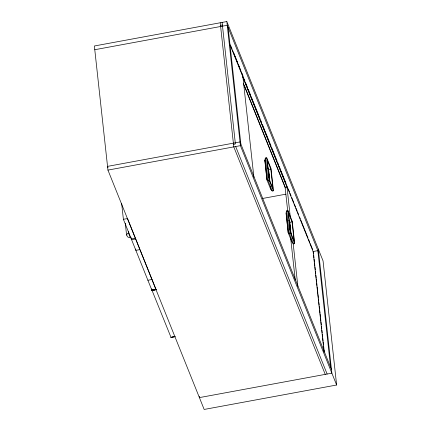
<?xml version="1.0" encoding="UTF-8"?>
<svg xmlns="http://www.w3.org/2000/svg" width="431" height="431" viewBox="0 0 431 431"><rect width="100%" height="100%" fill="white"/><g stroke="black" fill="none" stroke-linecap="round" stroke-linejoin="round"><path stroke-width="0.65" d="M130.69 237.255C127.398 239.13 124.613 233.02 129.031 233.128M268.626 173.046L268.68 173.844M289.864 225.876L289.928 226.69M226.835 21.55L94.373 45.988L107.944 170.1L204.165 409.45L336.627 385.012L323.056 260.9L226.835 21.55L240.406 145.662L336.627 385.012M222.385 25.009L220.494 25.359L220.995 26.603M94.782 49.716L227.245 25.273L318.698 252.776M233.505 144.299L235.396 143.949L222.105 22.423M107.944 170.1L240.406 145.662M265.523 157.978L266.703 157.762L270.991 168.424L273.437 190.793L272.257 191.008A6.249 6.018 15.8 0 1 270.576 188.929L266.961 179.937L264.839 160.499A6.249 6.018 15.8 0 1 265.523 157.978L267.969 180.347L272.257 191.008M270.813 169.049L267.204 160.063L269.327 179.501L272.942 188.492L270.813 169.049L268.448 169.485L267.969 168.289M273.437 190.793L269.154 180.126L267.969 180.347A6.249 1.492 -12.2 0 1 266.961 179.937L264.963 160.477M243.267 83.366L285.123 187.48L287.014 187.129L242.906 77.408L242.701 75.544M123.39 219.309L127.528 218.549L135.431 238.198L131.288 238.963L123.39 219.309L121.639 203.308M262.727 198.443L285.893 194.171M286.76 210.813L287.946 210.592L292.229 221.259L294.675 243.623L293.495 243.844A6.249 6.018 15.8 0 1 291.814 241.759L288.199 232.772L286.076 213.329A6.249 6.018 15.8 0 1 286.76 210.813L289.206 233.176L293.495 243.844M131.428 238.343L131.574 239.674L135.717 238.909L139.768 248.999M288.964 220.521L289.686 222.321L292.051 221.884L294.179 241.322L290.564 232.336L288.441 212.892L292.051 221.884M294.675 243.623L290.392 232.961L289.206 233.176A6.249 1.492 -12.2 0 1 288.199 232.772L286.2 213.307M147.892 280.258L152.03 279.493M153.678 289.584L154.864 289.368M170.962 337.241L151.981 290.278L155.472 289.384M151.949 290.16L156.092 289.4M131.574 239.674L151.895 290.225L156.038 289.46L140.01 249.592L135.867 250.352L135.727 249.048M151.981 290.278L156.119 289.513M152.008 290.381L156.146 289.616M152.035 290.456L156.173 289.697M171.554 337.134L173.327 336.805M170.908 337.408L175.11 336.573M170.935 337.457L175.105 336.697M269.246 177.491L269.418 179.097L269.235 178.639M290.494 230.332L290.661 231.926L290.472 231.469M268.303 173.628L268.508 174.339M233.537 52.555L236.032 58.767M236.533 60.006L237.783 63.115M238.278 64.354L239.528 67.457M240.029 68.701L240.778 70.565M241.775 73.049L242.772 75.533L253.902 177.292M230.655 45.578L232.158 49.317M232.659 50.562L242.933 76.12M243.935 78.609L244.959 81.157M245.692 82.973L247.717 88.01M248.197 89.206L250.723 95.493M251.203 96.689L252.453 99.803M252.954 101.048L258.492 114.818M258.972 116.009L260.222 119.123M260.723 120.373L261.498 122.302M262.479 124.737L264.505 129.779M265.006 131.029L269.267 141.627M269.741 142.812L270.997 145.926M271.498 147.176L275.285 156.588M275.759 157.768L277.036 160.952M277.51 162.131L278.765 165.251M279.266 166.495L280.295 169.06M281.017 170.859L286.06 183.396M288.285 188.934L289.54 192.048M290.041 193.298L291.049 195.814M291.792 197.662L293.797 202.645M294.292 203.879L295.553 207.009M296.038 208.221L297.288 211.325M297.783 212.564L298.559 214.487M299.529 216.906L300.31 218.851M300.779 220.009L308.009 237.998M308.51 239.243L309.754 242.341M310.255 243.585L312.75 249.786M229.529 43.596L313.466 252.399M244.425 85.71L285.516 187.927M267.845 167.637L268.578 169.464L269.779 181.144M289.082 220.473L289.815 222.294L291.017 233.974L289.831 223.614M264.839 160.499L265.318 161.695M268.551 172.352L269.019 175.105L268.626 173.806M289.788 225.187L290.257 227.934L290.198 227.439M331.455 369.437L240.002 141.939L107.54 166.377L108.041 167.621M235.676 146.535L327.134 374.033M233.376 143.157L233.882 144.407M325.238 374.383L233.785 146.885L220.214 22.773M130.243 237.416L128.524 233.144L128.325 231.302M290.171 227.595L289.869 226.636M268.745 175.395L269.1 176.29L268.75 174.835M290.397 230.779L290.187 229.238L290.559 230.326M269.159 177.949L268.944 176.408L269.321 177.491M268.297 174.108L268.351 174.436M318.288 249.053L331.865 373.16L199.402 397.603L199.257 396.267M330.599 367.304L317.841 250.643L313.111 251.515L324.117 352.175M313.321 251.699L313.542 253.703M313.687 255.039L313.978 257.711M314.124 259.047L314.414 261.719M314.538 262.835L314.856 265.728M314.975 266.832L315.293 269.736M315.438 271.072L315.729 273.744M315.88 275.086L316.171 277.758M316.289 278.83L316.58 281.497M316.726 282.833L317.017 285.5M317.162 286.83L317.453 289.497M317.561 290.451L317.889 293.5M317.997 294.459L318.331 297.498M318.477 298.828L318.73 301.145M318.875 302.481L319.166 305.153M319.312 306.489L319.603 309.162M319.748 310.498L320.044 313.17M320.152 314.167L320.481 317.178M320.589 318.164L320.88 320.831M320.993 321.855L321.316 324.829M321.461 326.165L321.758 328.831M321.903 330.162L322.194 332.829M322.34 334.165L322.63 336.832M322.749 337.893L323.067 340.829M323.185 341.902L323.476 344.574M323.622 345.91L323.918 348.582M324.015 349.498L324.209 351.26M286.879 185.885L290.365 217.763M293.134 243.073L297.864 286.362M287.946 210.592L290.392 232.961M289.869 228.877L290.015 230.208M285.123 187.48L287.746 211.454M290.586 237.427L295.246 280.048M269.725 181.149L268.448 169.485A6.249 1.492 -12.2 0 1 268.696 169.281M266.703 157.762L269.154 180.126M228.101 27.406L240.859 144.067M151.75 288.894L151.895 290.225M131.143 237.626L131.288 238.963M125.281 223.183L126.595 235.197M289.821 227.924L290.009 229.793M268.707 176.338L268.836 177.583M289.686 222.321A6.249 1.492 -12.2 0 1 289.842 222.18M290.111 228.371C289.314 225.397 291.006 230.935 290.111 228.371M270.576 188.929L270.366 186.984L270.576 188.929"/></g></svg>
